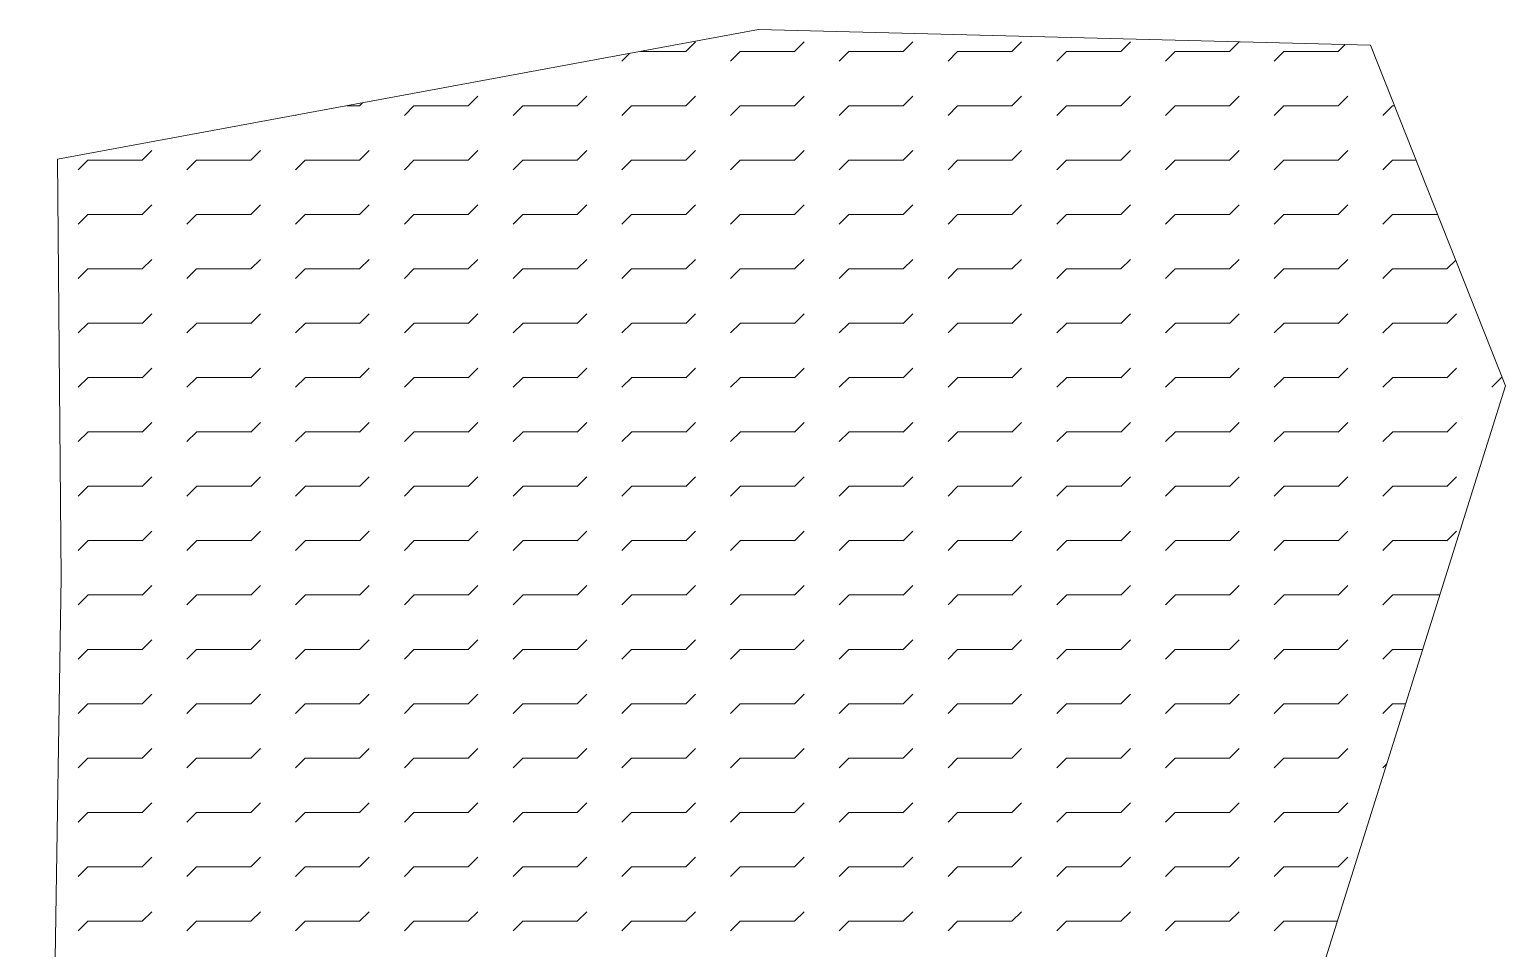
# Model space of a CAD drawing. Header units: millimetres. Extents: x 234136 to 237571, y 2625383 to 2628766.
# Drawn here: x 237041.6 to 237076.08, y 2628689.81 to 2628711.28 of the extents above; entities that cross this region are included whole.
import ezdxf

# ---------------------------------------------------------------- set-up
doc = ezdxf.new("R2010")
doc.units = ezdxf.units.MM
doc.layers.add('Pond', color=140, linetype='Continuous', lineweight=13)

msp = doc.modelspace()

# ---------------------------------------------------------------- linework, layer by layer
at = {"layer": 'Pond'}
for p, q in [((237042.257, 2628708.249), (237058.625, 2628711.28)), ((237058.625, 2628711.28), (237072.924, 2628710.916)), ((237056.93, 2628710.766), (237057.155, 2628710.991)), ((237059.47, 2628710.766), (237059.695, 2628710.991)), ((237062.01, 2628710.766), (237062.235, 2628710.991)), ((237064.55, 2628710.766), (237064.775, 2628710.991)), ((237067.09, 2628710.766), (237067.315, 2628710.991)), ((237069.63, 2628710.766), (237069.855, 2628710.991)), ((237072.17, 2628710.766), (237072.335, 2628710.931)), ((237072.924, 2628710.916), (237076.078, 2628702.959)), ((237055.436, 2628710.542), (237055.617, 2628710.723)), ((237055.87, 2628710.77), (237056.93, 2628710.77)), ((237057.976, 2628710.542), (237058.2, 2628710.766)), ((237058.2, 2628710.77), (237059.47, 2628710.77)), ((237060.516, 2628710.542), (237060.74, 2628710.766)), ((237060.74, 2628710.77), (237062.01, 2628710.77)), ((237063.056, 2628710.542), (237063.28, 2628710.766)), ((237063.28, 2628710.77), (237064.55, 2628710.77)), ((237065.596, 2628710.542), (237065.82, 2628710.766)), ((237065.82, 2628710.77), (237067.09, 2628710.77)), ((237068.136, 2628710.542), (237068.36, 2628710.766)), ((237068.36, 2628710.77), (237069.63, 2628710.77)), ((237070.676, 2628710.542), (237070.9, 2628710.766)), ((237070.9, 2628710.77), (237072.17, 2628710.77)), ((237049.31, 2628709.496), (237049.382, 2628709.568)), ((237051.85, 2628709.496), (237052.075, 2628709.721)), ((237054.39, 2628709.496), (237054.615, 2628709.721)), ((237056.93, 2628709.496), (237057.155, 2628709.721)), ((237059.47, 2628709.496), (237059.695, 2628709.721)), ((237062.01, 2628709.496), (237062.235, 2628709.721)), ((237064.55, 2628709.496), (237064.775, 2628709.721)), ((237067.09, 2628709.496), (237067.315, 2628709.721)), ((237069.63, 2628709.496), (237069.855, 2628709.721)), ((237072.17, 2628709.496), (237072.395, 2628709.721)), ((237047.816, 2628709.272), (237047.824, 2628709.28)), ((237049.013, 2628709.5), (237049.31, 2628709.5)), ((237050.356, 2628709.272), (237050.58, 2628709.496)), ((237050.58, 2628709.5), (237051.85, 2628709.5)), ((237052.896, 2628709.272), (237053.12, 2628709.496)), ((237053.12, 2628709.5), (237054.39, 2628709.5)), ((237055.436, 2628709.272), (237055.66, 2628709.496)), ((237055.66, 2628709.5), (237056.93, 2628709.5)), ((237057.976, 2628709.272), (237058.2, 2628709.496)), ((237058.2, 2628709.5), (237059.47, 2628709.5)), ((237060.516, 2628709.272), (237060.74, 2628709.496)), ((237060.74, 2628709.5), (237062.01, 2628709.5)), ((237063.056, 2628709.272), (237063.28, 2628709.496)), ((237063.28, 2628709.5), (237064.55, 2628709.5)), ((237065.596, 2628709.272), (237065.82, 2628709.496)), ((237065.82, 2628709.5), (237067.09, 2628709.5)), ((237068.136, 2628709.272), (237068.36, 2628709.496)), ((237068.36, 2628709.5), (237069.63, 2628709.5)), ((237070.676, 2628709.272), (237070.9, 2628709.496)), ((237070.9, 2628709.5), (237072.17, 2628709.5)), ((237073.216, 2628709.272), (237073.44, 2628709.496)), ((237073.44, 2628709.5), (237073.485, 2628709.5)), ((237042.34, 2628698.481), (237042.257, 2628708.249)), ((237042.736, 2628708.002), (237042.96, 2628708.226)), ((237042.96, 2628708.23), (237044.23, 2628708.23)), ((237044.23, 2628708.226), (237044.455, 2628708.451)), ((237045.276, 2628708.002), (237045.5, 2628708.226)), ((237045.5, 2628708.23), (237046.77, 2628708.23)), ((237046.77, 2628708.226), (237046.995, 2628708.451)), ((237047.816, 2628708.002), (237048.04, 2628708.226)), ((237048.04, 2628708.23), (237049.31, 2628708.23)), ((237049.31, 2628708.226), (237049.535, 2628708.451)), ((237050.356, 2628708.002), (237050.58, 2628708.226)), ((237050.58, 2628708.23), (237051.85, 2628708.23)), ((237051.85, 2628708.226), (237052.075, 2628708.451)), ((237052.896, 2628708.002), (237053.12, 2628708.226)), ((237053.12, 2628708.23), (237054.39, 2628708.23)), ((237054.39, 2628708.226), (237054.615, 2628708.451)), ((237055.436, 2628708.002), (237055.66, 2628708.226)), ((237055.66, 2628708.23), (237056.93, 2628708.23)), ((237056.93, 2628708.226), (237057.155, 2628708.451)), ((237057.976, 2628708.002), (237058.2, 2628708.226)), ((237058.2, 2628708.23), (237059.47, 2628708.23)), ((237059.47, 2628708.226), (237059.695, 2628708.451)), ((237060.516, 2628708.002), (237060.74, 2628708.226)), ((237060.74, 2628708.23), (237062.01, 2628708.23)), ((237062.01, 2628708.226), (237062.235, 2628708.451)), ((237063.056, 2628708.002), (237063.28, 2628708.226)), ((237063.28, 2628708.23), (237064.55, 2628708.23)), ((237064.55, 2628708.226), (237064.775, 2628708.451)), ((237065.596, 2628708.002), (237065.82, 2628708.226)), ((237065.82, 2628708.23), (237067.09, 2628708.23)), ((237067.09, 2628708.226), (237067.315, 2628708.451)), ((237068.136, 2628708.002), (237068.36, 2628708.226)), ((237068.36, 2628708.23), (237069.63, 2628708.23)), ((237069.63, 2628708.226), (237069.855, 2628708.451)), ((237070.676, 2628708.002), (237070.9, 2628708.226)), ((237070.9, 2628708.23), (237072.17, 2628708.23)), ((237072.17, 2628708.226), (237072.395, 2628708.451)), ((237073.216, 2628708.002), (237073.44, 2628708.226)), ((237073.44, 2628708.23), (237073.989, 2628708.23)), ((237044.23, 2628706.956), (237044.455, 2628707.181)), ((237046.77, 2628706.956), (237046.995, 2628707.181)), ((237049.31, 2628706.956), (237049.535, 2628707.181)), ((237051.85, 2628706.956), (237052.075, 2628707.181)), ((237054.39, 2628706.956), (237054.615, 2628707.181)), ((237056.93, 2628706.956), (237057.155, 2628707.181)), ((237059.47, 2628706.956), (237059.695, 2628707.181)), ((237062.01, 2628706.956), (237062.235, 2628707.181)), ((237064.55, 2628706.956), (237064.775, 2628707.181)), ((237067.09, 2628706.956), (237067.315, 2628707.181)), ((237069.63, 2628706.956), (237069.855, 2628707.181)), ((237072.17, 2628706.956), (237072.395, 2628707.181)), ((237042.736, 2628706.732), (237042.96, 2628706.956)), ((237042.96, 2628706.96), (237044.23, 2628706.96)), ((237045.276, 2628706.732), (237045.5, 2628706.956)), ((237045.5, 2628706.96), (237046.77, 2628706.96)), ((237047.816, 2628706.732), (237048.04, 2628706.956)), ((237048.04, 2628706.96), (237049.31, 2628706.96)), ((237050.356, 2628706.732), (237050.58, 2628706.956)), ((237050.58, 2628706.96), (237051.85, 2628706.96)), ((237052.896, 2628706.732), (237053.12, 2628706.956)), ((237053.12, 2628706.96), (237054.39, 2628706.96)), ((237055.436, 2628706.732), (237055.66, 2628706.956)), ((237055.66, 2628706.96), (237056.93, 2628706.96)), ((237057.976, 2628706.732), (237058.2, 2628706.956)), ((237058.2, 2628706.96), (237059.47, 2628706.96)), ((237060.516, 2628706.732), (237060.74, 2628706.956)), ((237060.74, 2628706.96), (237062.01, 2628706.96)), ((237063.056, 2628706.732), (237063.28, 2628706.956)), ((237063.28, 2628706.96), (237064.55, 2628706.96)), ((237065.596, 2628706.732), (237065.82, 2628706.956)), ((237065.82, 2628706.96), (237067.09, 2628706.96)), ((237068.136, 2628706.732), (237068.36, 2628706.956)), ((237068.36, 2628706.96), (237069.63, 2628706.96)), ((237070.676, 2628706.732), (237070.9, 2628706.956)), ((237070.9, 2628706.96), (237072.17, 2628706.96)), ((237073.216, 2628706.732), (237073.44, 2628706.956)), ((237073.44, 2628706.96), (237074.492, 2628706.96)), ((237044.23, 2628705.686), (237044.455, 2628705.911)), ((237046.77, 2628705.686), (237046.995, 2628705.911)), ((237049.31, 2628705.686), (237049.535, 2628705.911)), ((237051.85, 2628705.686), (237052.075, 2628705.911)), ((237054.39, 2628705.686), (237054.615, 2628705.911)), ((237056.93, 2628705.686), (237057.155, 2628705.911)), ((237059.47, 2628705.686), (237059.695, 2628705.911)), ((237062.01, 2628705.686), (237062.235, 2628705.911)), ((237064.55, 2628705.686), (237064.775, 2628705.911)), ((237067.09, 2628705.686), (237067.315, 2628705.911)), ((237069.63, 2628705.686), (237069.855, 2628705.911)), ((237072.17, 2628705.686), (237072.395, 2628705.911)), ((237074.71, 2628705.686), (237074.916, 2628705.892)), ((237042.736, 2628705.462), (237042.96, 2628705.686)), ((237042.96, 2628705.69), (237044.23, 2628705.69)), ((237045.276, 2628705.462), (237045.5, 2628705.686)), ((237045.5, 2628705.69), (237046.77, 2628705.69)), ((237047.816, 2628705.462), (237048.04, 2628705.686)), ((237048.04, 2628705.69), (237049.31, 2628705.69)), ((237050.356, 2628705.462), (237050.58, 2628705.686)), ((237050.58, 2628705.69), (237051.85, 2628705.69)), ((237052.896, 2628705.462), (237053.12, 2628705.686)), ((237053.12, 2628705.69), (237054.39, 2628705.69)), ((237055.436, 2628705.462), (237055.66, 2628705.686)), ((237055.66, 2628705.69), (237056.93, 2628705.69)), ((237057.976, 2628705.462), (237058.2, 2628705.686)), ((237058.2, 2628705.69), (237059.47, 2628705.69)), ((237060.516, 2628705.462), (237060.74, 2628705.686)), ((237060.74, 2628705.69), (237062.01, 2628705.69)), ((237063.056, 2628705.462), (237063.28, 2628705.686)), ((237063.28, 2628705.69), (237064.55, 2628705.69)), ((237065.596, 2628705.462), (237065.82, 2628705.686)), ((237065.82, 2628705.69), (237067.09, 2628705.69)), ((237068.136, 2628705.462), (237068.36, 2628705.686)), ((237068.36, 2628705.69), (237069.63, 2628705.69)), ((237070.676, 2628705.462), (237070.9, 2628705.686)), ((237070.9, 2628705.69), (237072.17, 2628705.69)), ((237073.216, 2628705.462), (237073.44, 2628705.686)), ((237073.44, 2628705.69), (237074.71, 2628705.69)), ((237042.736, 2628704.192), (237042.96, 2628704.416)), ((237042.96, 2628704.42), (237044.23, 2628704.42)), ((237044.23, 2628704.416), (237044.455, 2628704.641)), ((237045.276, 2628704.192), (237045.5, 2628704.416)), ((237045.5, 2628704.42), (237046.77, 2628704.42)), ((237046.77, 2628704.416), (237046.995, 2628704.641)), ((237047.816, 2628704.192), (237048.04, 2628704.416)), ((237048.04, 2628704.42), (237049.31, 2628704.42)), ((237049.31, 2628704.416), (237049.535, 2628704.641)), ((237050.356, 2628704.192), (237050.58, 2628704.416)), ((237050.58, 2628704.42), (237051.85, 2628704.42)), ((237051.85, 2628704.416), (237052.075, 2628704.641)), ((237052.896, 2628704.192), (237053.12, 2628704.416)), ((237053.12, 2628704.42), (237054.39, 2628704.42)), ((237054.39, 2628704.416), (237054.615, 2628704.641)), ((237055.436, 2628704.192), (237055.66, 2628704.416)), ((237055.66, 2628704.42), (237056.93, 2628704.42)), ((237056.93, 2628704.416), (237057.155, 2628704.641)), ((237057.976, 2628704.192), (237058.2, 2628704.416)), ((237058.2, 2628704.42), (237059.47, 2628704.42)), ((237059.47, 2628704.416), (237059.695, 2628704.641)), ((237060.516, 2628704.192), (237060.74, 2628704.416)), ((237060.74, 2628704.42), (237062.01, 2628704.42)), ((237062.01, 2628704.416), (237062.235, 2628704.641)), ((237063.056, 2628704.192), (237063.28, 2628704.416)), ((237063.28, 2628704.42), (237064.55, 2628704.42)), ((237064.55, 2628704.416), (237064.775, 2628704.641)), ((237065.596, 2628704.192), (237065.82, 2628704.416)), ((237065.82, 2628704.42), (237067.09, 2628704.42)), ((237067.09, 2628704.416), (237067.315, 2628704.641)), ((237068.136, 2628704.192), (237068.36, 2628704.416)), ((237068.36, 2628704.42), (237069.63, 2628704.42)), ((237069.63, 2628704.416), (237069.855, 2628704.641)), ((237070.676, 2628704.192), (237070.9, 2628704.416)), ((237070.9, 2628704.42), (237072.17, 2628704.42)), ((237072.17, 2628704.416), (237072.395, 2628704.641)), ((237073.216, 2628704.192), (237073.44, 2628704.416)), ((237073.44, 2628704.42), (237074.71, 2628704.42)), ((237074.71, 2628704.416), (237074.935, 2628704.641)), ((237044.23, 2628703.146), (237044.455, 2628703.371)), ((237046.77, 2628703.146), (237046.995, 2628703.371)), ((237049.31, 2628703.146), (237049.535, 2628703.371)), ((237051.85, 2628703.146), (237052.075, 2628703.371)), ((237054.39, 2628703.146), (237054.615, 2628703.371)), ((237056.93, 2628703.146), (237057.155, 2628703.371)), ((237059.47, 2628703.146), (237059.695, 2628703.371)), ((237062.01, 2628703.146), (237062.235, 2628703.371)), ((237064.55, 2628703.146), (237064.775, 2628703.371)), ((237067.09, 2628703.146), (237067.315, 2628703.371)), ((237069.63, 2628703.146), (237069.855, 2628703.371)), ((237072.17, 2628703.146), (237072.395, 2628703.371)), ((237074.71, 2628703.146), (237074.935, 2628703.371)), ((237042.736, 2628702.922), (237042.96, 2628703.146)), ((237042.96, 2628703.15), (237044.23, 2628703.15)), ((237045.276, 2628702.922), (237045.5, 2628703.146)), ((237045.5, 2628703.15), (237046.77, 2628703.15)), ((237047.816, 2628702.922), (237048.04, 2628703.146)), ((237048.04, 2628703.15), (237049.31, 2628703.15)), ((237050.356, 2628702.922), (237050.58, 2628703.146)), ((237050.58, 2628703.15), (237051.85, 2628703.15)), ((237052.896, 2628702.922), (237053.12, 2628703.146)), ((237053.12, 2628703.15), (237054.39, 2628703.15)), ((237055.436, 2628702.922), (237055.66, 2628703.146)), ((237055.66, 2628703.15), (237056.93, 2628703.15)), ((237057.976, 2628702.922), (237058.2, 2628703.146)), ((237058.2, 2628703.15), (237059.47, 2628703.15)), ((237060.516, 2628702.922), (237060.74, 2628703.146)), ((237060.74, 2628703.15), (237062.01, 2628703.15)), ((237063.056, 2628702.922), (237063.28, 2628703.146)), ((237063.28, 2628703.15), (237064.55, 2628703.15)), ((237065.596, 2628702.922), (237065.82, 2628703.146)), ((237065.82, 2628703.15), (237067.09, 2628703.15)), ((237068.136, 2628702.922), (237068.36, 2628703.146)), ((237068.36, 2628703.15), (237069.63, 2628703.15)), ((237070.676, 2628702.922), (237070.9, 2628703.146)), ((237070.9, 2628703.15), (237072.17, 2628703.15)), ((237073.216, 2628702.922), (237073.44, 2628703.146)), ((237073.44, 2628703.15), (237074.71, 2628703.15)), ((237075.756, 2628702.922), (237075.98, 2628703.146)), ((237075.98, 2628703.15), (237076.003, 2628703.15)), ((237076.078, 2628702.959), (237068.24, 2628677.976)), ((237044.23, 2628701.876), (237044.455, 2628702.101)), ((237046.77, 2628701.876), (237046.995, 2628702.101)), ((237049.31, 2628701.876), (237049.535, 2628702.101)), ((237051.85, 2628701.876), (237052.075, 2628702.101)), ((237054.39, 2628701.876), (237054.615, 2628702.101)), ((237056.93, 2628701.876), (237057.155, 2628702.101)), ((237059.47, 2628701.876), (237059.695, 2628702.101)), ((237062.01, 2628701.876), (237062.235, 2628702.101)), ((237064.55, 2628701.876), (237064.775, 2628702.101)), ((237067.09, 2628701.876), (237067.315, 2628702.101)), ((237069.63, 2628701.876), (237069.855, 2628702.101)), ((237072.17, 2628701.876), (237072.395, 2628702.101)), ((237074.71, 2628701.876), (237074.935, 2628702.101)), ((237042.736, 2628701.652), (237042.96, 2628701.876)), ((237042.96, 2628701.88), (237044.23, 2628701.88)), ((237045.276, 2628701.652), (237045.5, 2628701.876)), ((237045.5, 2628701.88), (237046.77, 2628701.88)), ((237047.816, 2628701.652), (237048.04, 2628701.876)), ((237048.04, 2628701.88), (237049.31, 2628701.88)), ((237050.356, 2628701.652), (237050.58, 2628701.876)), ((237050.58, 2628701.88), (237051.85, 2628701.88)), ((237052.896, 2628701.652), (237053.12, 2628701.876)), ((237053.12, 2628701.88), (237054.39, 2628701.88)), ((237055.436, 2628701.652), (237055.66, 2628701.876)), ((237055.66, 2628701.88), (237056.93, 2628701.88)), ((237057.976, 2628701.652), (237058.2, 2628701.876)), ((237058.2, 2628701.88), (237059.47, 2628701.88)), ((237060.516, 2628701.652), (237060.74, 2628701.876)), ((237060.74, 2628701.88), (237062.01, 2628701.88)), ((237063.056, 2628701.652), (237063.28, 2628701.876)), ((237063.28, 2628701.88), (237064.55, 2628701.88)), ((237065.596, 2628701.652), (237065.82, 2628701.876)), ((237065.82, 2628701.88), (237067.09, 2628701.88)), ((237068.136, 2628701.652), (237068.36, 2628701.876)), ((237068.36, 2628701.88), (237069.63, 2628701.88)), ((237070.676, 2628701.652), (237070.9, 2628701.876)), ((237070.9, 2628701.88), (237072.17, 2628701.88)), ((237073.216, 2628701.652), (237073.44, 2628701.876)), ((237073.44, 2628701.88), (237074.71, 2628701.88)), ((237042.736, 2628700.382), (237042.96, 2628700.606)), ((237042.96, 2628700.61), (237044.23, 2628700.61)), ((237044.23, 2628700.606), (237044.455, 2628700.831)), ((237045.276, 2628700.382), (237045.5, 2628700.606)), ((237045.5, 2628700.61), (237046.77, 2628700.61)), ((237046.77, 2628700.606), (237046.995, 2628700.831)), ((237047.816, 2628700.382), (237048.04, 2628700.606)), ((237048.04, 2628700.61), (237049.31, 2628700.61)), ((237049.31, 2628700.606), (237049.535, 2628700.831)), ((237050.356, 2628700.382), (237050.58, 2628700.606)), ((237050.58, 2628700.61), (237051.85, 2628700.61)), ((237051.85, 2628700.606), (237052.075, 2628700.831)), ((237052.896, 2628700.382), (237053.12, 2628700.606)), ((237053.12, 2628700.61), (237054.39, 2628700.61)), ((237054.39, 2628700.606), (237054.615, 2628700.831)), ((237055.436, 2628700.382), (237055.66, 2628700.606)), ((237055.66, 2628700.61), (237056.93, 2628700.61)), ((237056.93, 2628700.606), (237057.155, 2628700.831)), ((237057.976, 2628700.382), (237058.2, 2628700.606)), ((237058.2, 2628700.61), (237059.47, 2628700.61)), ((237059.47, 2628700.606), (237059.695, 2628700.831)), ((237060.516, 2628700.382), (237060.74, 2628700.606)), ((237060.74, 2628700.61), (237062.01, 2628700.61)), ((237062.01, 2628700.606), (237062.235, 2628700.831)), ((237063.056, 2628700.382), (237063.28, 2628700.606)), ((237063.28, 2628700.61), (237064.55, 2628700.61)), ((237064.55, 2628700.606), (237064.775, 2628700.831)), ((237065.596, 2628700.382), (237065.82, 2628700.606)), ((237065.82, 2628700.61), (237067.09, 2628700.61)), ((237067.09, 2628700.606), (237067.315, 2628700.831)), ((237068.136, 2628700.382), (237068.36, 2628700.606)), ((237068.36, 2628700.61), (237069.63, 2628700.61)), ((237069.63, 2628700.606), (237069.855, 2628700.831)), ((237070.676, 2628700.382), (237070.9, 2628700.606)), ((237070.9, 2628700.61), (237072.17, 2628700.61)), ((237072.17, 2628700.606), (237072.395, 2628700.831)), ((237073.216, 2628700.382), (237073.44, 2628700.606)), ((237073.44, 2628700.61), (237074.71, 2628700.61)), ((237074.71, 2628700.606), (237074.935, 2628700.831)), ((237044.23, 2628699.336), (237044.455, 2628699.561)), ((237046.77, 2628699.336), (237046.995, 2628699.561)), ((237049.31, 2628699.336), (237049.535, 2628699.561)), ((237051.85, 2628699.336), (237052.075, 2628699.561)), ((237054.39, 2628699.336), (237054.615, 2628699.561)), ((237056.93, 2628699.336), (237057.155, 2628699.561)), ((237059.47, 2628699.336), (237059.695, 2628699.561)), ((237062.01, 2628699.336), (237062.235, 2628699.561)), ((237064.55, 2628699.336), (237064.775, 2628699.561)), ((237067.09, 2628699.336), (237067.315, 2628699.561)), ((237069.63, 2628699.336), (237069.855, 2628699.561)), ((237072.17, 2628699.336), (237072.395, 2628699.561)), ((237074.71, 2628699.336), (237074.935, 2628699.561)), ((237042.736, 2628699.112), (237042.96, 2628699.336)), ((237042.96, 2628699.34), (237044.23, 2628699.34)), ((237045.276, 2628699.112), (237045.5, 2628699.336)), ((237045.5, 2628699.34), (237046.77, 2628699.34)), ((237047.816, 2628699.112), (237048.04, 2628699.336)), ((237048.04, 2628699.34), (237049.31, 2628699.34)), ((237050.356, 2628699.112), (237050.58, 2628699.336)), ((237050.58, 2628699.34), (237051.85, 2628699.34)), ((237052.896, 2628699.112), (237053.12, 2628699.336)), ((237053.12, 2628699.34), (237054.39, 2628699.34)), ((237055.436, 2628699.112), (237055.66, 2628699.336)), ((237055.66, 2628699.34), (237056.93, 2628699.34)), ((237057.976, 2628699.112), (237058.2, 2628699.336)), ((237058.2, 2628699.34), (237059.47, 2628699.34)), ((237060.516, 2628699.112), (237060.74, 2628699.336)), ((237060.74, 2628699.34), (237062.01, 2628699.34)), ((237063.056, 2628699.112), (237063.28, 2628699.336)), ((237063.28, 2628699.34), (237064.55, 2628699.34)), ((237065.596, 2628699.112), (237065.82, 2628699.336)), ((237065.82, 2628699.34), (237067.09, 2628699.34)), ((237068.136, 2628699.112), (237068.36, 2628699.336)), ((237068.36, 2628699.34), (237069.63, 2628699.34)), ((237070.676, 2628699.112), (237070.9, 2628699.336)), ((237070.9, 2628699.34), (237072.17, 2628699.34)), ((237073.216, 2628699.112), (237073.44, 2628699.336)), ((237073.44, 2628699.34), (237074.71, 2628699.34)), ((237041.6, 2628652.084), (237042.34, 2628698.481)), ((237044.23, 2628698.066), (237044.455, 2628698.291)), ((237046.77, 2628698.066), (237046.995, 2628698.291)), ((237049.31, 2628698.066), (237049.535, 2628698.291)), ((237051.85, 2628698.066), (237052.075, 2628698.291)), ((237054.39, 2628698.066), (237054.615, 2628698.291)), ((237056.93, 2628698.066), (237057.155, 2628698.291)), ((237059.47, 2628698.066), (237059.695, 2628698.291)), ((237062.01, 2628698.066), (237062.235, 2628698.291)), ((237064.55, 2628698.066), (237064.775, 2628698.291)), ((237067.09, 2628698.066), (237067.315, 2628698.291)), ((237069.63, 2628698.066), (237069.855, 2628698.291)), ((237072.17, 2628698.066), (237072.395, 2628698.291)), ((237042.736, 2628697.842), (237042.96, 2628698.066)), ((237042.96, 2628698.07), (237044.23, 2628698.07)), ((237045.276, 2628697.842), (237045.5, 2628698.066)), ((237045.5, 2628698.07), (237046.77, 2628698.07)), ((237047.816, 2628697.842), (237048.04, 2628698.066)), ((237048.04, 2628698.07), (237049.31, 2628698.07)), ((237050.356, 2628697.842), (237050.58, 2628698.066)), ((237050.58, 2628698.07), (237051.85, 2628698.07)), ((237052.896, 2628697.842), (237053.12, 2628698.066)), ((237053.12, 2628698.07), (237054.39, 2628698.07)), ((237055.436, 2628697.842), (237055.66, 2628698.066)), ((237055.66, 2628698.07), (237056.93, 2628698.07)), ((237057.976, 2628697.842), (237058.2, 2628698.066)), ((237058.2, 2628698.07), (237059.47, 2628698.07)), ((237060.516, 2628697.842), (237060.74, 2628698.066)), ((237060.74, 2628698.07), (237062.01, 2628698.07)), ((237063.056, 2628697.842), (237063.28, 2628698.066)), ((237063.28, 2628698.07), (237064.55, 2628698.07)), ((237065.596, 2628697.842), (237065.82, 2628698.066)), ((237065.82, 2628698.07), (237067.09, 2628698.07)), ((237068.136, 2628697.842), (237068.36, 2628698.066)), ((237068.36, 2628698.07), (237069.63, 2628698.07)), ((237070.676, 2628697.842), (237070.9, 2628698.066)), ((237070.9, 2628698.07), (237072.17, 2628698.07)), ((237073.216, 2628697.842), (237073.44, 2628698.066)), ((237073.44, 2628698.07), (237074.545, 2628698.07)), ((237042.736, 2628696.572), (237042.96, 2628696.796)), ((237042.96, 2628696.8), (237044.23, 2628696.8)), ((237044.23, 2628696.796), (237044.455, 2628697.021)), ((237045.276, 2628696.572), (237045.5, 2628696.796)), ((237045.5, 2628696.8), (237046.77, 2628696.8)), ((237046.77, 2628696.796), (237046.995, 2628697.021)), ((237047.816, 2628696.572), (237048.04, 2628696.796)), ((237048.04, 2628696.8), (237049.31, 2628696.8)), ((237049.31, 2628696.796), (237049.535, 2628697.021)), ((237050.356, 2628696.572), (237050.58, 2628696.796)), ((237050.58, 2628696.8), (237051.85, 2628696.8)), ((237051.85, 2628696.796), (237052.075, 2628697.021)), ((237052.896, 2628696.572), (237053.12, 2628696.796)), ((237053.12, 2628696.8), (237054.39, 2628696.8)), ((237054.39, 2628696.796), (237054.615, 2628697.021)), ((237055.436, 2628696.572), (237055.66, 2628696.796)), ((237055.66, 2628696.8), (237056.93, 2628696.8)), ((237056.93, 2628696.796), (237057.155, 2628697.021)), ((237057.976, 2628696.572), (237058.2, 2628696.796)), ((237058.2, 2628696.8), (237059.47, 2628696.8)), ((237059.47, 2628696.796), (237059.695, 2628697.021)), ((237060.516, 2628696.572), (237060.74, 2628696.796)), ((237060.74, 2628696.8), (237062.01, 2628696.8)), ((237062.01, 2628696.796), (237062.235, 2628697.021)), ((237063.056, 2628696.572), (237063.28, 2628696.796)), ((237063.28, 2628696.8), (237064.55, 2628696.8)), ((237064.55, 2628696.796), (237064.775, 2628697.021)), ((237065.596, 2628696.572), (237065.82, 2628696.796)), ((237065.82, 2628696.8), (237067.09, 2628696.8)), ((237067.09, 2628696.796), (237067.315, 2628697.021)), ((237068.136, 2628696.572), (237068.36, 2628696.796)), ((237068.36, 2628696.8), (237069.63, 2628696.8)), ((237069.63, 2628696.796), (237069.855, 2628697.021)), ((237070.676, 2628696.572), (237070.9, 2628696.796)), ((237070.9, 2628696.8), (237072.17, 2628696.8)), ((237072.17, 2628696.796), (237072.395, 2628697.021)), ((237073.216, 2628696.572), (237073.44, 2628696.796)), ((237073.44, 2628696.8), (237074.146, 2628696.8)), ((237044.23, 2628695.526), (237044.455, 2628695.751)), ((237046.77, 2628695.526), (237046.995, 2628695.751)), ((237049.31, 2628695.526), (237049.535, 2628695.751)), ((237051.85, 2628695.526), (237052.075, 2628695.751)), ((237054.39, 2628695.526), (237054.615, 2628695.751)), ((237056.93, 2628695.526), (237057.155, 2628695.751)), ((237059.47, 2628695.526), (237059.695, 2628695.751)), ((237062.01, 2628695.526), (237062.235, 2628695.751)), ((237064.55, 2628695.526), (237064.775, 2628695.751)), ((237067.09, 2628695.526), (237067.315, 2628695.751)), ((237069.63, 2628695.526), (237069.855, 2628695.751)), ((237072.17, 2628695.526), (237072.395, 2628695.751)), ((237042.736, 2628695.302), (237042.96, 2628695.526)), ((237042.96, 2628695.53), (237044.23, 2628695.53)), ((237045.276, 2628695.302), (237045.5, 2628695.526)), ((237045.5, 2628695.53), (237046.77, 2628695.53)), ((237047.816, 2628695.302), (237048.04, 2628695.526)), ((237048.04, 2628695.53), (237049.31, 2628695.53)), ((237050.356, 2628695.302), (237050.58, 2628695.526)), ((237050.58, 2628695.53), (237051.85, 2628695.53)), ((237052.896, 2628695.302), (237053.12, 2628695.526)), ((237053.12, 2628695.53), (237054.39, 2628695.53)), ((237055.436, 2628695.302), (237055.66, 2628695.526)), ((237055.66, 2628695.53), (237056.93, 2628695.53)), ((237057.976, 2628695.302), (237058.2, 2628695.526)), ((237058.2, 2628695.53), (237059.47, 2628695.53)), ((237060.516, 2628695.302), (237060.74, 2628695.526)), ((237060.74, 2628695.53), (237062.01, 2628695.53)), ((237063.056, 2628695.302), (237063.28, 2628695.526)), ((237063.28, 2628695.53), (237064.55, 2628695.53)), ((237065.596, 2628695.302), (237065.82, 2628695.526)), ((237065.82, 2628695.53), (237067.09, 2628695.53)), ((237068.136, 2628695.302), (237068.36, 2628695.526)), ((237068.36, 2628695.53), (237069.63, 2628695.53)), ((237070.676, 2628695.302), (237070.9, 2628695.526)), ((237070.9, 2628695.53), (237072.17, 2628695.53)), ((237073.216, 2628695.302), (237073.44, 2628695.526)), ((237073.44, 2628695.53), (237073.748, 2628695.53)), ((237044.23, 2628694.256), (237044.455, 2628694.481)), ((237046.77, 2628694.256), (237046.995, 2628694.481)), ((237049.31, 2628694.256), (237049.535, 2628694.481)), ((237051.85, 2628694.256), (237052.075, 2628694.481)), ((237054.39, 2628694.256), (237054.615, 2628694.481)), ((237056.93, 2628694.256), (237057.155, 2628694.481)), ((237059.47, 2628694.256), (237059.695, 2628694.481)), ((237062.01, 2628694.256), (237062.235, 2628694.481)), ((237064.55, 2628694.256), (237064.775, 2628694.481)), ((237067.09, 2628694.256), (237067.315, 2628694.481)), ((237069.63, 2628694.256), (237069.855, 2628694.481)), ((237072.17, 2628694.256), (237072.395, 2628694.481)), ((237042.736, 2628694.032), (237042.96, 2628694.256)), ((237042.96, 2628694.26), (237044.23, 2628694.26)), ((237045.276, 2628694.032), (237045.5, 2628694.256)), ((237045.5, 2628694.26), (237046.77, 2628694.26)), ((237047.816, 2628694.032), (237048.04, 2628694.256)), ((237048.04, 2628694.26), (237049.31, 2628694.26)), ((237050.356, 2628694.032), (237050.58, 2628694.256)), ((237050.58, 2628694.26), (237051.85, 2628694.26)), ((237052.896, 2628694.032), (237053.12, 2628694.256)), ((237053.12, 2628694.26), (237054.39, 2628694.26)), ((237055.436, 2628694.032), (237055.66, 2628694.256)), ((237055.66, 2628694.26), (237056.93, 2628694.26)), ((237057.976, 2628694.032), (237058.2, 2628694.256)), ((237058.2, 2628694.26), (237059.47, 2628694.26)), ((237060.516, 2628694.032), (237060.74, 2628694.256)), ((237060.74, 2628694.26), (237062.01, 2628694.26)), ((237063.056, 2628694.032), (237063.28, 2628694.256)), ((237063.28, 2628694.26), (237064.55, 2628694.26)), ((237065.596, 2628694.032), (237065.82, 2628694.256)), ((237065.82, 2628694.26), (237067.09, 2628694.26)), ((237068.136, 2628694.032), (237068.36, 2628694.256)), ((237068.36, 2628694.26), (237069.63, 2628694.26)), ((237070.676, 2628694.032), (237070.9, 2628694.256)), ((237070.9, 2628694.26), (237072.17, 2628694.26)), ((237073.216, 2628694.032), (237073.306, 2628694.122)), ((237042.736, 2628692.762), (237042.96, 2628692.986)), ((237042.96, 2628692.99), (237044.23, 2628692.99)), ((237044.23, 2628692.986), (237044.455, 2628693.211)), ((237045.276, 2628692.762), (237045.5, 2628692.986)), ((237045.5, 2628692.99), (237046.77, 2628692.99)), ((237046.77, 2628692.986), (237046.995, 2628693.211)), ((237047.816, 2628692.762), (237048.04, 2628692.986)), ((237048.04, 2628692.99), (237049.31, 2628692.99)), ((237049.31, 2628692.986), (237049.535, 2628693.211)), ((237050.356, 2628692.762), (237050.58, 2628692.986)), ((237050.58, 2628692.99), (237051.85, 2628692.99)), ((237051.85, 2628692.986), (237052.075, 2628693.211)), ((237052.896, 2628692.762), (237053.12, 2628692.986)), ((237053.12, 2628692.99), (237054.39, 2628692.99)), ((237054.39, 2628692.986), (237054.615, 2628693.211)), ((237055.436, 2628692.762), (237055.66, 2628692.986)), ((237055.66, 2628692.99), (237056.93, 2628692.99)), ((237056.93, 2628692.986), (237057.155, 2628693.211)), ((237057.976, 2628692.762), (237058.2, 2628692.986)), ((237058.2, 2628692.99), (237059.47, 2628692.99)), ((237059.47, 2628692.986), (237059.695, 2628693.211)), ((237060.516, 2628692.762), (237060.74, 2628692.986)), ((237060.74, 2628692.99), (237062.01, 2628692.99)), ((237062.01, 2628692.986), (237062.235, 2628693.211)), ((237063.056, 2628692.762), (237063.28, 2628692.986)), ((237063.28, 2628692.99), (237064.55, 2628692.99)), ((237064.55, 2628692.986), (237064.775, 2628693.211)), ((237065.596, 2628692.762), (237065.82, 2628692.986)), ((237065.82, 2628692.99), (237067.09, 2628692.99)), ((237067.09, 2628692.986), (237067.315, 2628693.211)), ((237068.136, 2628692.762), (237068.36, 2628692.986)), ((237068.36, 2628692.99), (237069.63, 2628692.99)), ((237069.63, 2628692.986), (237069.855, 2628693.211)), ((237070.676, 2628692.762), (237070.9, 2628692.986)), ((237070.9, 2628692.99), (237072.17, 2628692.99)), ((237072.17, 2628692.986), (237072.395, 2628693.211)), ((237044.23, 2628691.716), (237044.455, 2628691.941)), ((237046.77, 2628691.716), (237046.995, 2628691.941)), ((237049.31, 2628691.716), (237049.535, 2628691.941)), ((237051.85, 2628691.716), (237052.075, 2628691.941)), ((237054.39, 2628691.716), (237054.615, 2628691.941)), ((237056.93, 2628691.716), (237057.155, 2628691.941)), ((237059.47, 2628691.716), (237059.695, 2628691.941)), ((237062.01, 2628691.716), (237062.235, 2628691.941)), ((237064.55, 2628691.716), (237064.775, 2628691.941)), ((237067.09, 2628691.716), (237067.315, 2628691.941)), ((237069.63, 2628691.716), (237069.855, 2628691.941)), ((237072.17, 2628691.716), (237072.395, 2628691.941)), ((237042.736, 2628691.492), (237042.96, 2628691.716)), ((237042.96, 2628691.72), (237044.23, 2628691.72)), ((237045.276, 2628691.492), (237045.5, 2628691.716)), ((237045.5, 2628691.72), (237046.77, 2628691.72)), ((237047.816, 2628691.492), (237048.04, 2628691.716)), ((237048.04, 2628691.72), (237049.31, 2628691.72)), ((237050.356, 2628691.492), (237050.58, 2628691.716)), ((237050.58, 2628691.72), (237051.85, 2628691.72)), ((237052.896, 2628691.492), (237053.12, 2628691.716)), ((237053.12, 2628691.72), (237054.39, 2628691.72)), ((237055.436, 2628691.492), (237055.66, 2628691.716)), ((237055.66, 2628691.72), (237056.93, 2628691.72)), ((237057.976, 2628691.492), (237058.2, 2628691.716)), ((237058.2, 2628691.72), (237059.47, 2628691.72)), ((237060.516, 2628691.492), (237060.74, 2628691.716)), ((237060.74, 2628691.72), (237062.01, 2628691.72)), ((237063.056, 2628691.492), (237063.28, 2628691.716)), ((237063.28, 2628691.72), (237064.55, 2628691.72)), ((237065.596, 2628691.492), (237065.82, 2628691.716)), ((237065.82, 2628691.72), (237067.09, 2628691.72)), ((237068.136, 2628691.492), (237068.36, 2628691.716)), ((237068.36, 2628691.72), (237069.63, 2628691.72)), ((237070.676, 2628691.492), (237070.9, 2628691.716)), ((237070.9, 2628691.72), (237072.17, 2628691.72)), ((237044.23, 2628690.446), (237044.455, 2628690.671)), ((237046.77, 2628690.446), (237046.995, 2628690.671)), ((237049.31, 2628690.446), (237049.535, 2628690.671)), ((237051.85, 2628690.446), (237052.075, 2628690.671)), ((237054.39, 2628690.446), (237054.615, 2628690.671)), ((237056.93, 2628690.446), (237057.155, 2628690.671)), ((237059.47, 2628690.446), (237059.695, 2628690.671)), ((237062.01, 2628690.446), (237062.235, 2628690.671)), ((237064.55, 2628690.446), (237064.775, 2628690.671)), ((237067.09, 2628690.446), (237067.315, 2628690.671)), ((237069.63, 2628690.446), (237069.855, 2628690.671)), ((237042.736, 2628690.222), (237042.96, 2628690.446)), ((237042.96, 2628690.45), (237044.23, 2628690.45)), ((237045.276, 2628690.222), (237045.5, 2628690.446)), ((237045.5, 2628690.45), (237046.77, 2628690.45)), ((237047.816, 2628690.222), (237048.04, 2628690.446)), ((237048.04, 2628690.45), (237049.31, 2628690.45)), ((237050.356, 2628690.222), (237050.58, 2628690.446)), ((237050.58, 2628690.45), (237051.85, 2628690.45)), ((237052.896, 2628690.222), (237053.12, 2628690.446)), ((237053.12, 2628690.45), (237054.39, 2628690.45)), ((237055.436, 2628690.222), (237055.66, 2628690.446)), ((237055.66, 2628690.45), (237056.93, 2628690.45)), ((237057.976, 2628690.222), (237058.2, 2628690.446)), ((237058.2, 2628690.45), (237059.47, 2628690.45)), ((237060.516, 2628690.222), (237060.74, 2628690.446)), ((237060.74, 2628690.45), (237062.01, 2628690.45)), ((237063.056, 2628690.222), (237063.28, 2628690.446)), ((237063.28, 2628690.45), (237064.55, 2628690.45)), ((237065.596, 2628690.222), (237065.82, 2628690.446)), ((237065.82, 2628690.45), (237067.09, 2628690.45)), ((237068.136, 2628690.222), (237068.36, 2628690.446)), ((237068.36, 2628690.45), (237069.63, 2628690.45)), ((237070.676, 2628690.222), (237070.9, 2628690.446)), ((237070.9, 2628690.45), (237072.154, 2628690.45))]:
    msp.add_line(p, q, dxfattribs=at)

doc.saveas('drawing.dxf')
